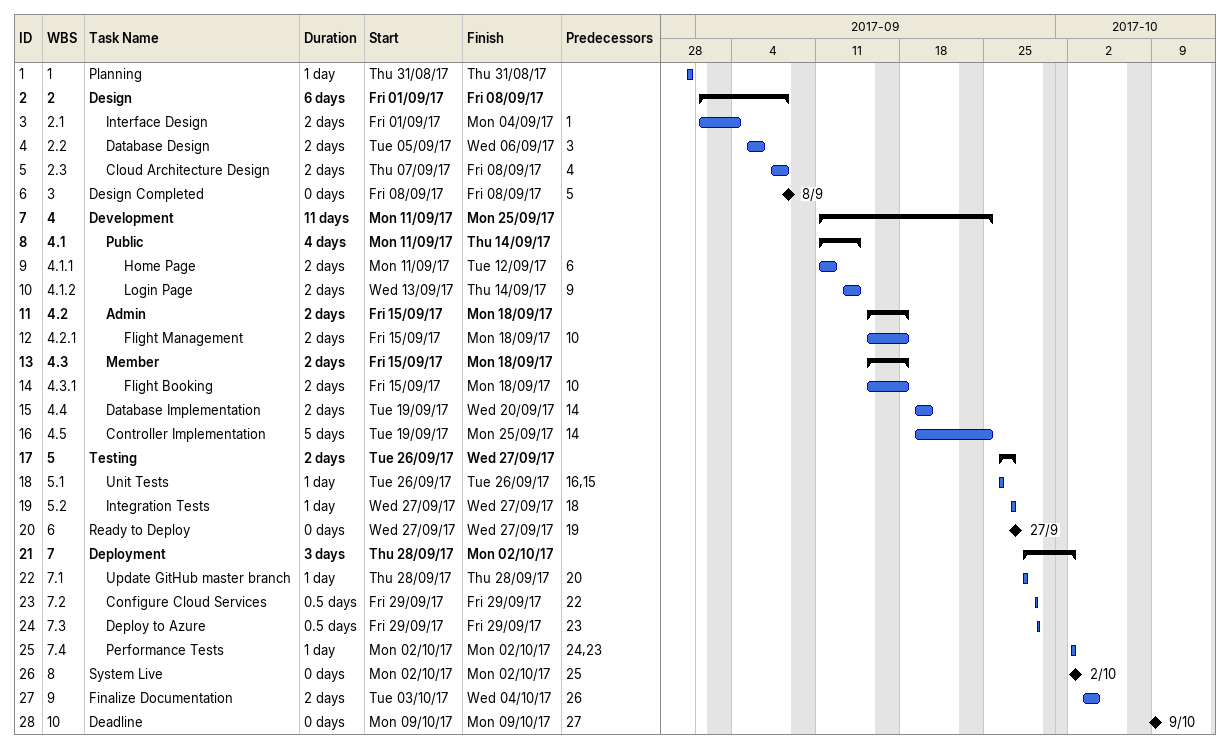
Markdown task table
| ID | WBS | Task | Duration | Start | Finish | Predecessors |
|---|---|---|---|---|---|---|
| 1 | 1 | Planning | 1d | 2017-08-31 | 2017-08-31 |  |
| 2 | 2 | **Design** | 6d | 2017-09-01 | 2017-09-08 |  |
| 3 | 2.1 | Interface Design | 2d | 2017-09-01 | 2017-09-04 | 1 |
| 4 | 2.2 | Database Design | 2d | 2017-09-05 | 2017-09-06 | 3 |
| 5 | 2.3 | Cloud Architecture Design | 2d | 2017-09-07 | 2017-09-08 | 4 |
| 6 | 3 | Design Completed | 0d | 2017-09-08 | 2017-09-08 | 5 |
| 7 | 4 | **Development** | 11d | 2017-09-11 | 2017-09-25 |  |
| 8 | 4.1 | **Public** | 4d | 2017-09-11 | 2017-09-14 |  |
| 9 | 4.1.1 | Home Page | 2d | 2017-09-11 | 2017-09-12 | 6 |
| 10 | 4.1.2 | Login Page | 2d | 2017-09-13 | 2017-09-14 | 9 |
| 11 | 4.2 | **Admin** | 2d | 2017-09-15 | 2017-09-18 |  |
| 12 | 4.2.1 | Flight Management | 2d | 2017-09-15 | 2017-09-18 | 10 |
| 13 | 4.3 | **Member** | 2d | 2017-09-15 | 2017-09-18 |  |
| 14 | 4.3.1 | Flight Booking | 2d | 2017-09-15 | 2017-09-18 | 10 |
| 15 | 4.4 | Database Implementation | 2d | 2017-09-19 | 2017-09-20 | 14 |
| 16 | 4.5 | Controller Implementation | 5d | 2017-09-19 | 2017-09-25 | 14 |
| 17 | 5 | **Testing** | 2d | 2017-09-26 | 2017-09-27 |  |
| 18 | 5.1 | Unit Tests | 1d | 2017-09-26 | 2017-09-26 | 16, 15 |
| 19 | 5.2 | Integration Tests | 1d | 2017-09-27 | 2017-09-27 | 18 |
| 20 | 6 | Ready to Deploy | 0d | 2017-09-27 | 2017-09-27 | 19 |
| 21 | 7 | **Deployment** | 3d | 2017-09-28 | 2017-10-02 |  |
| 22 | 7.1 | Update GitHub master branch | 1d | 2017-09-28 | 2017-09-28 | 20 |
| 23 | 7.2 | Configure Cloud Services | 0.5d | 2017-09-29 | 2017-09-29 | 22 |
| 24 | 7.3 | Deploy to Azure | 0.5d | 2017-09-29 | 2017-09-29 | 23 |
| 25 | 7.4 | Performance Tests | 1d | 2017-10-02 | 2017-10-02 | 24, 23 |
| 26 | 8 | System Live | 0d | 2017-10-02 | 2017-10-02 | 25 |
| 27 | 9 | Finalize Documentation | 2d | 2017-10-03 | 2017-10-04 | 26 |
| 28 | 10 | Deadline | 0d | 2017-10-09 | 2017-10-09 | 27 |
